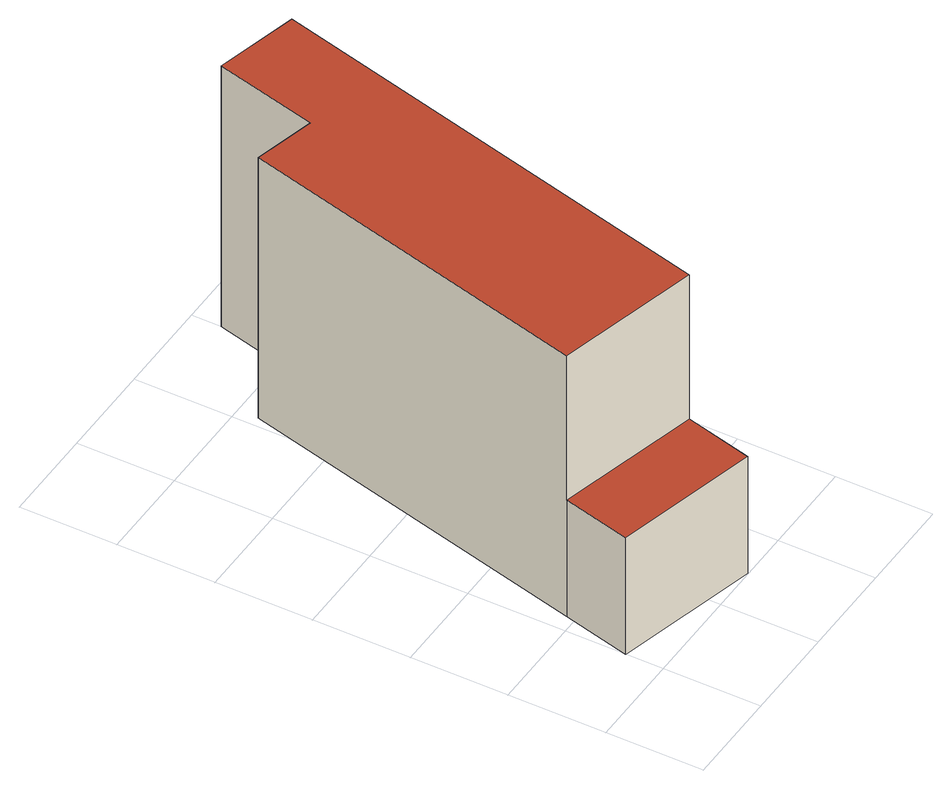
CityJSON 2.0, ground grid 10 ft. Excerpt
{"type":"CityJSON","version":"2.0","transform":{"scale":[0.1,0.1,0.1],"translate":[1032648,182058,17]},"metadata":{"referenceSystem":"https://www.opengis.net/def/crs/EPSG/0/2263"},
"CityObjects":{
"building1":{"type":"Building","attributes":{"name":"Bldg_4210004187","BIN":"4257140"},"geometry":[{"type":"MultiSurface","lod":"2","boundaries":[[[0,1,2,3,4,5,6,7]],[[8,9,10,11]],[[12,13,14,15,16,17]],[[11,16,15,8]],[[12,17,7,6]],[[13,12,6,5]],[[14,13,5,4]],[[15,14,4,3]],[[9,8,3,2]],[[10,9,2,1]],[[11,10,1,0]],[[17,16,0,7]]],"semantics":{"surfaces":[{"type":"GroundSurface"},{"type":"RoofSurface","BIN":"4257140"},{"type":"WallSurface"}],"values":[0,1,1,2,2,2,2,2,2,2,2,2]}}]}
},
"vertices":[
[167,71,3],[149,1,3],[0,38,3],[18,109,3],[111,479,3],[174,463,3],[201,570,3],[287,548,3],[18,109,139],[0,38,139],[149,1,139],[167,71,139],[201,570,307],[174,463,307],[111,479,307],[18,109,307],[167,71,307],[287,548,307]
]}
